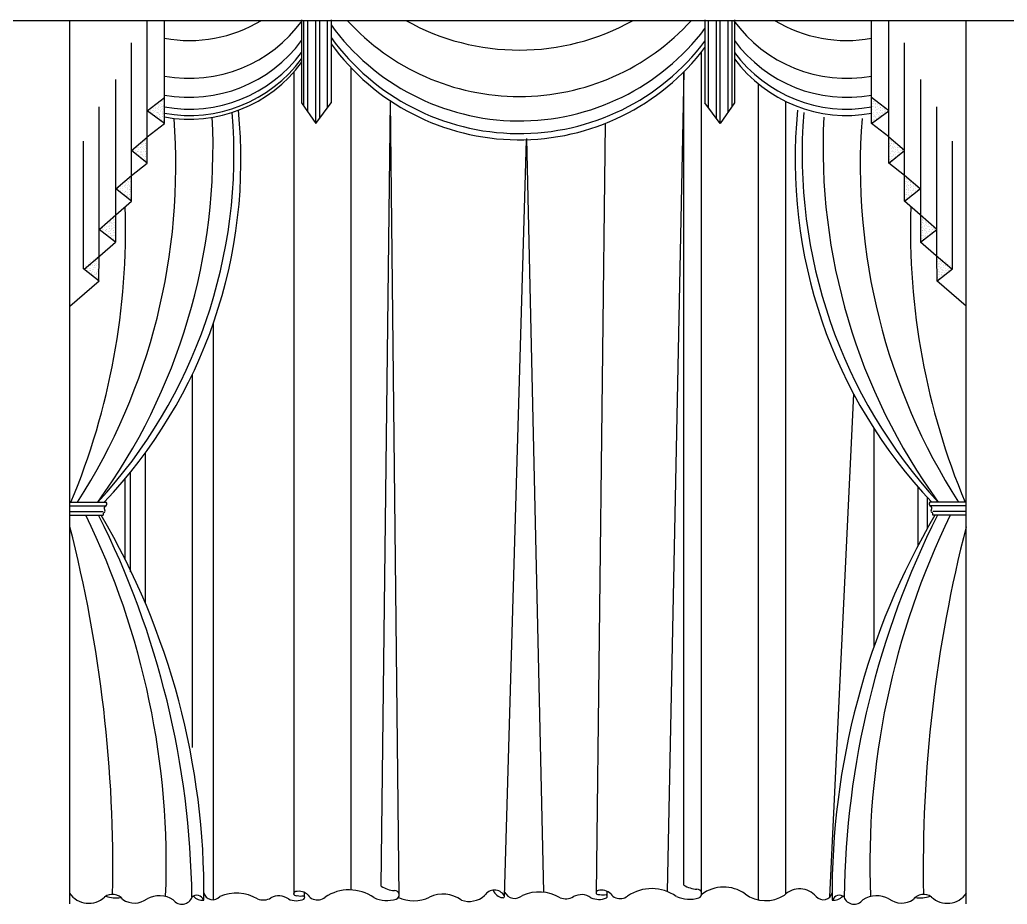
# Model space of a CAD drawing. Header units: inches. Extents: x 3.4 to 45.9, y 7.2 to 32.
# Drawn here: x 9.628 to 12.759, y 16.761 to 19.564 of the extents above; entities that cross this region are included whole.
import ezdxf

# ---------------------------------------------------------------- set-up
doc = ezdxf.new("R2010")
doc.units = ezdxf.units.IN
doc.header["$MEASUREMENT"] = 0
doc.layers.add('1', color=1, linetype='Continuous')
doc.layers.add('4', color=4, linetype='Continuous')

msp = doc.modelspace()

# ---------------------------------------------------------------- linework, layer by layer
at = {"layer": '1'}
for p, q in [((10.0869, 19.2358), (10.0869, 19.5622)), ((10.5292, 19.2901), (10.5292, 19.5622)), ((10.5417, 19.2719), (10.5417, 19.5622)), ((10.5667, 19.2358), (10.5667, 19.5622)), ((10.5792, 19.2527), (10.5792, 19.5622)), ((10.6042, 19.2863), (10.6042, 19.5622)), ((10.6152, 19.5643), (10.6152, 19.3011)), ((11.8117, 19.2863), (11.8117, 19.5622)), ((11.8367, 19.2527), (11.8367, 19.5622)), ((11.8492, 19.2358), (11.8492, 19.5622)), ((11.8742, 19.2719), (11.8742, 19.5622)), ((11.8867, 19.2901), (11.8867, 19.5622)), ((11.8942, 19.5643), (11.8942, 19.3011)), ((12.3289, 19.2358), (12.3289, 19.5622)), ((9.9827, 18.9887), (9.9827, 19.4912)), ((12.4332, 18.9887), (12.4332, 19.4912)), ((9.9314, 19.3746), (9.9314, 18.8592)), ((12.4845, 19.3746), (12.4845, 18.8592)), ((10.0516, 19.2878), (10.0516, 19.2878)), ((10.0556, 19.2931), (10.0556, 19.2931)), ((10.0571, 19.2941), (10.0571, 19.2941)), ((10.0602, 19.2977), (10.0602, 19.2977)), ((10.0669, 19.298), (10.0669, 19.298)), ((10.0688, 19.2881), (10.0688, 19.2881)), ((10.069, 19.2944), (10.069, 19.2944)), ((10.0701, 19.3028), (10.0701, 19.3028)), ((10.0718, 19.2931), (10.0718, 19.2931)), ((10.0741, 19.2983), (10.0741, 19.2983)), ((10.076, 19.2878), (10.076, 19.2878)), ((10.0771, 19.2962), (10.0771, 19.2962)), ((10.0782, 19.3043), (10.0782, 19.3043)), ((10.0792, 19.3118), (10.0792, 19.3118)), ((10.0795, 19.3077), (10.0795, 19.3077)), ((10.0802, 19.2907), (10.0802, 19.2907)), ((10.0816, 19.312), (10.0816, 19.312)), ((10.0817, 19.3059), (10.0817, 19.3059)), ((10.0827, 19.2912), (10.0827, 19.2912)), ((10.0841, 19.2896), (10.0841, 19.2896)), ((10.0852, 19.2977), (10.0852, 19.2977)), ((10.0862, 19.3052), (10.0862, 19.3052)), ((10.5666, 19.2357), (10.6152, 19.3011)), ((10.831, 16.7853), (10.8037, 19.3071)), ((11.8942, 19.3011), (11.8493, 19.2357)), ((12.3297, 19.3052), (12.3297, 19.3052)), ((12.3305, 19.2897), (12.3305, 19.2897)), ((12.3306, 19.2977), (12.3306, 19.2977)), ((12.3317, 19.2896), (12.3317, 19.2896)), ((12.3342, 19.3059), (12.3342, 19.3059)), ((12.3343, 19.312), (12.3343, 19.312)), ((12.335, 19.2986), (12.335, 19.2986)), ((12.3356, 19.2907), (12.3356, 19.2907)), ((12.3358, 19.3038), (12.3358, 19.3038)), ((12.3367, 19.3118), (12.3367, 19.3118)), ((12.3377, 19.3043), (12.3377, 19.3043)), ((12.3399, 19.2878), (12.3399, 19.2878)), ((12.34, 19.2984), (12.34, 19.2984)), ((12.3418, 19.2983), (12.3418, 19.2983)), ((12.3425, 19.2951), (12.3425, 19.2951)), ((12.3458, 19.3028), (12.3458, 19.3028)), ((12.3469, 19.2944), (12.3469, 19.2944)), ((12.3471, 19.2881), (12.3471, 19.2881)), ((12.3477, 19.298), (12.3477, 19.298)), ((12.3549, 19.2934), (12.3549, 19.2934)), ((12.3557, 19.2977), (12.3557, 19.2977)), ((12.3588, 19.2941), (12.3588, 19.2941)), ((12.3643, 19.2878), (12.3643, 19.2878)), ((10.0427, 19.2745), (10.0427, 19.2745)), ((10.0433, 19.277), (10.0433, 19.277)), ((10.0451, 19.2702), (10.0451, 19.2702)), ((10.0455, 19.2837), (10.0455, 19.2837)), ((10.0468, 19.2837), (10.0468, 19.2837)), ((10.049, 19.2752), (10.049, 19.2752)), ((10.0497, 19.2679), (10.0497, 19.2679)), ((10.0507, 19.276), (10.0507, 19.276)), ((10.0519, 19.2705), (10.0519, 19.2705)), ((10.0527, 19.284), (10.0527, 19.284)), ((10.0567, 19.2614), (10.0567, 19.2614)), ((10.0569, 19.2736), (10.0569, 19.2736)), ((10.0575, 19.2856), (10.0575, 19.2856)), ((10.0588, 19.2769), (10.0588, 19.2769)), ((10.0594, 19.2843), (10.0594, 19.2843)), ((10.0606, 19.2574), (10.0606, 19.2574)), ((10.0607, 19.2692), (10.0607, 19.2692)), ((10.0631, 19.2606), (10.0631, 19.2606)), ((10.0651, 19.2844), (10.0651, 19.2844)), ((10.0654, 19.2577), (10.0654, 19.2577)), ((10.0658, 19.2711), (10.0658, 19.2711)), ((10.0658, 19.2704), (10.0658, 19.2704)), ((10.0665, 19.2846), (10.0665, 19.2846)), ((10.0669, 19.2788), (10.0669, 19.2788)), ((10.067, 19.2712), (10.067, 19.2712)), ((10.0689, 19.2681), (10.0689, 19.2681)), ((10.07, 19.2626), (10.07, 19.2626)), ((10.0719, 19.2562), (10.0719, 19.2562)), ((10.0724, 19.2632), (10.0724, 19.2632)), ((10.0733, 19.2849), (10.0733, 19.2849)), ((10.074, 19.2722), (10.074, 19.2722)), ((10.0751, 19.2552), (10.0751, 19.2552)), ((10.0755, 19.2768), (10.0755, 19.2768)), ((10.0771, 19.2789), (10.0771, 19.2789)), ((10.0796, 19.2822), (10.0796, 19.2822)), ((10.0796, 19.2717), (10.0796, 19.2717)), ((10.0799, 19.2572), (10.0799, 19.2572)), ((10.0808, 19.2627), (10.0808, 19.2627)), ((10.081, 19.2656), (10.081, 19.2656)), ((10.0817, 19.2566), (10.0817, 19.2566)), ((10.082, 19.2737), (10.082, 19.2737)), ((10.083, 19.2812), (10.083, 19.2812)), ((10.0833, 19.2659), (10.0833, 19.2659)), ((10.0868, 19.2721), (10.0868, 19.2721)), ((12.3291, 19.2721), (12.3291, 19.2721)), ((12.3298, 19.2586), (12.3298, 19.2586)), ((12.3325, 19.2659), (12.3325, 19.2659)), ((12.3328, 19.2812), (12.3328, 19.2812)), ((12.3342, 19.2566), (12.3342, 19.2566)), ((12.335, 19.2718), (12.335, 19.2718)), ((12.335, 19.2627), (12.335, 19.2627)), ((12.3366, 19.2606), (12.3366, 19.2606)), ((12.3366, 19.2583), (12.3366, 19.2583)), ((12.3403, 19.2768), (12.3403, 19.2768)), ((12.3408, 19.2552), (12.3408, 19.2552)), ((12.3413, 19.2849), (12.3413, 19.2849)), ((12.3425, 19.2581), (12.3425, 19.2581)), ((12.3426, 19.2849), (12.3426, 19.2849)), ((12.343, 19.2714), (12.343, 19.2714)), ((12.343, 19.2638), (12.343, 19.2638)), ((12.3442, 19.2802), (12.3442, 19.2802)), ((12.3486, 19.2661), (12.3486, 19.2661)), ((12.3488, 19.2712), (12.3488, 19.2712)), ((12.3489, 19.2788), (12.3489, 19.2788)), ((12.3505, 19.2577), (12.3505, 19.2577)), ((12.3507, 19.2844), (12.3507, 19.2844)), ((12.351, 19.2628), (12.351, 19.2628)), ((12.3528, 19.2606), (12.3528, 19.2606)), ((12.3552, 19.2692), (12.3552, 19.2692)), ((12.3553, 19.2574), (12.3553, 19.2574)), ((12.3559, 19.2862), (12.3559, 19.2862)), ((12.356, 19.2854), (12.356, 19.2854)), ((12.3565, 19.2769), (12.3565, 19.2769)), ((12.3571, 19.2769), (12.3571, 19.2769)), ((12.3574, 19.2601), (12.3574, 19.2601)), ((12.3576, 19.2686), (12.3576, 19.2686)), ((12.3583, 19.2856), (12.3583, 19.2856)), ((12.3591, 19.2614), (12.3591, 19.2614)), ((12.3606, 19.2715), (12.3606, 19.2715)), ((12.3627, 19.2706), (12.3627, 19.2706)), ((12.3641, 19.2835), (12.3641, 19.2835)), ((12.3648, 19.2661), (12.3648, 19.2661)), ((12.3651, 19.276), (12.3651, 19.276)), ((12.3693, 19.2746), (12.3693, 19.2746)), ((12.3698, 19.2831), (12.3698, 19.2831)), ((12.3707, 19.2702), (12.3707, 19.2702)), ((12.371, 19.2791), (12.371, 19.2791)), ((12.3721, 19.2826), (12.3721, 19.2826)), ((12.3726, 19.277), (12.3726, 19.277)), ((12.3732, 19.2745), (12.3732, 19.2745)), ((10.0323, 19.1928), (10.087, 19.2358)), ((10.0638, 19.2548), (10.0638, 19.2548)), ((10.0702, 19.2541), (10.0702, 19.2541)), ((10.071, 19.2498), (10.071, 19.2498)), ((10.0785, 19.2449), (10.0785, 19.2449)), ((10.0789, 19.2496), (10.0789, 19.2496)), ((10.083, 19.2444), (10.083, 19.2444)), ((10.0846, 19.2464), (10.0846, 19.2464)), ((10.0848, 19.2401), (10.0848, 19.2401)), ((10.0869, 19.2506), (10.0869, 19.2506)), ((11.4837, 19.2354), (11.4559, 16.7951)), ((12.3289, 19.2506), (12.3289, 19.2506)), ((12.3835, 19.1928), (12.3289, 19.2358)), ((12.3299, 19.243), (12.3299, 19.243)), ((12.331, 19.2401), (12.331, 19.2401)), ((12.3313, 19.2464), (12.3313, 19.2464)), ((12.3335, 19.2396), (12.3335, 19.2396)), ((12.3339, 19.2481), (12.3339, 19.2481)), ((12.3361, 19.2449), (12.3361, 19.2449)), ((12.337, 19.2496), (12.337, 19.2496)), ((12.3374, 19.2449), (12.3374, 19.2449)), ((12.3433, 19.2519), (12.3433, 19.2519)), ((12.3449, 19.2498), (12.3449, 19.2498)), ((12.3521, 19.2548), (12.3521, 19.2548)), ((10.0323, 19.1102), (10.0323, 19.1925)), ((12.3835, 19.1102), (12.3835, 19.1925)), ((9.997, 19.1621), (9.997, 19.1621)), ((10.0011, 19.1674), (10.0011, 19.1674)), ((10.0056, 19.1721), (10.0056, 19.1721)), ((10.0064, 19.1678), (10.0064, 19.1678)), ((10.0131, 19.162), (10.0131, 19.162)), ((10.014, 19.171), (10.014, 19.171)), ((10.0144, 19.1687), (10.0144, 19.1687)), ((10.0155, 19.1772), (10.0155, 19.1772)), ((10.0172, 19.1674), (10.0172, 19.1674)), ((10.0213, 19.1728), (10.0213, 19.1728)), ((10.0214, 19.1621), (10.0214, 19.1621)), ((10.0236, 19.1786), (10.0236, 19.1786)), ((10.0246, 19.1862), (10.0246, 19.1862)), ((10.025, 19.1821), (10.025, 19.1821)), ((10.0257, 19.165), (10.0257, 19.165)), ((10.0262, 19.173), (10.0262, 19.173)), ((10.027, 19.1864), (10.027, 19.1864)), ((10.0271, 19.1803), (10.0271, 19.1803)), ((10.0275, 19.173), (10.0275, 19.173)), ((10.0281, 19.1656), (10.0281, 19.1656)), ((10.0296, 19.1835), (10.0296, 19.1835)), ((10.0308, 19.164), (10.0308, 19.164)), ((10.0316, 19.1796), (10.0316, 19.1796)), ((12.3842, 19.1796), (12.3842, 19.1796)), ((12.3852, 19.172), (12.3852, 19.172)), ((12.3863, 19.1835), (12.3863, 19.1835)), ((12.3863, 19.164), (12.3863, 19.164)), ((12.3877, 19.1656), (12.3877, 19.1656)), ((12.3888, 19.1803), (12.3888, 19.1803)), ((12.3902, 19.165), (12.3902, 19.165)), ((12.3907, 19.1735), (12.3907, 19.1735)), ((12.3909, 19.1821), (12.3909, 19.1821)), ((12.3913, 19.1862), (12.3913, 19.1862)), ((12.3923, 19.1786), (12.3923, 19.1786)), ((12.3933, 19.1706), (12.3933, 19.1706)), ((12.3944, 19.1621), (12.3944, 19.1621)), ((12.397, 19.1695), (12.397, 19.1695)), ((12.3995, 19.1716), (12.3995, 19.1716)), ((12.4004, 19.1772), (12.4004, 19.1772)), ((12.4023, 19.1724), (12.4023, 19.1724)), ((12.4025, 19.1612), (12.4025, 19.1612)), ((12.4095, 19.1678), (12.4095, 19.1678)), ((12.4102, 19.1721), (12.4102, 19.1721)), ((12.4148, 19.1674), (12.4148, 19.1674)), ((12.4189, 19.1621), (12.4189, 19.1621)), ((9.9881, 19.1489), (9.9881, 19.1489)), ((9.9887, 19.1513), (9.9887, 19.1513)), ((9.9891, 19.1569), (9.9891, 19.1569)), ((9.9906, 19.1446), (9.9906, 19.1446)), ((9.9928, 19.1567), (9.9928, 19.1567)), ((9.9944, 19.1495), (9.9944, 19.1495)), ((9.9965, 19.1404), (9.9965, 19.1404)), ((9.9973, 19.1449), (9.9973, 19.1449)), ((9.9981, 19.1583), (9.9981, 19.1583)), ((10.0007, 19.1459), (10.0007, 19.1459)), ((10.0021, 19.1357), (10.0021, 19.1357)), ((10.0023, 19.148), (10.0023, 19.148)), ((10.003, 19.16), (10.003, 19.16)), ((10.0032, 19.1515), (10.0032, 19.1515)), ((10.0044, 19.1452), (10.0044, 19.1452)), ((10.0054, 19.1606), (10.0054, 19.1606)), ((10.006, 19.1317), (10.006, 19.1317)), ((10.0085, 19.135), (10.0085, 19.135)), ((10.0102, 19.1372), (10.0102, 19.1372)), ((10.0106, 19.1587), (10.0106, 19.1587)), ((10.0112, 19.1455), (10.0112, 19.1455)), ((10.0112, 19.1447), (10.0112, 19.1447)), ((10.012, 19.1589), (10.012, 19.1589)), ((10.0143, 19.1425), (10.0143, 19.1425)), ((10.0147, 19.154), (10.0147, 19.154)), ((10.0149, 19.1455), (10.0149, 19.1455)), ((10.0154, 19.137), (10.0154, 19.137)), ((10.0176, 19.1324), (10.0176, 19.1324)), ((10.0178, 19.1375), (10.0178, 19.1375)), ((10.0187, 19.1592), (10.0187, 19.1592)), ((10.0194, 19.1466), (10.0194, 19.1466)), ((10.0204, 19.1546), (10.0204, 19.1546)), ((10.0225, 19.1533), (10.0225, 19.1533)), ((10.0253, 19.1315), (10.0253, 19.1315)), ((10.0259, 19.1595), (10.0259, 19.1595)), ((10.0263, 19.137), (10.0263, 19.137)), ((10.0264, 19.148), (10.0264, 19.148)), ((10.0271, 19.131), (10.0271, 19.131)), ((10.0275, 19.148), (10.0275, 19.148)), ((10.0285, 19.1556), (10.0285, 19.1556)), ((10.0288, 19.1403), (10.0288, 19.1403)), ((10.0322, 19.1464), (10.0322, 19.1464)), ((12.3836, 19.1464), (12.3836, 19.1464)), ((12.3863, 19.1315), (12.3863, 19.1315)), ((12.3892, 19.1395), (12.3892, 19.1395)), ((12.3906, 19.1315), (12.3906, 19.1315)), ((12.3908, 19.1565), (12.3908, 19.1565)), ((12.3908, 19.1461), (12.3908, 19.1461)), ((12.3949, 19.1512), (12.3949, 19.1512)), ((12.3959, 19.1593), (12.3959, 19.1593)), ((12.3965, 19.1466), (12.3965, 19.1466)), ((12.3971, 19.1592), (12.3971, 19.1592)), ((12.398, 19.1375), (12.398, 19.1375)), ((12.3983, 19.1324), (12.3983, 19.1324)), ((12.3987, 19.1546), (12.3987, 19.1546)), ((12.3991, 19.1457), (12.3991, 19.1457)), ((12.4016, 19.1425), (12.4016, 19.1425)), ((12.4034, 19.1456), (12.4034, 19.1456)), ((12.4035, 19.1531), (12.4035, 19.1531)), ((12.4051, 19.1321), (12.4051, 19.1321)), ((12.4053, 19.1587), (12.4053, 19.1587)), ((12.4056, 19.1372), (12.4056, 19.1372)), ((12.4097, 19.1435), (12.4097, 19.1435)), ((12.4098, 19.1317), (12.4098, 19.1317)), ((12.4104, 19.1606), (12.4104, 19.1606)), ((12.4105, 19.1597), (12.4105, 19.1597)), ((12.4111, 19.1512), (12.4111, 19.1512)), ((12.4119, 19.1344), (12.4119, 19.1344)), ((12.4126, 19.1515), (12.4126, 19.1515)), ((12.4127, 19.1438), (12.4127, 19.1438)), ((12.4129, 19.16), (12.4129, 19.16)), ((12.4136, 19.148), (12.4136, 19.148)), ((12.4137, 19.1357), (12.4137, 19.1357)), ((12.4178, 19.1583), (12.4178, 19.1583)), ((12.4186, 19.1449), (12.4186, 19.1449)), ((12.4197, 19.1504), (12.4197, 19.1504)), ((12.4239, 19.149), (12.4239, 19.149)), ((12.4244, 19.1575), (12.4244, 19.1575)), ((12.4253, 19.1446), (12.4253, 19.1446)), ((12.4255, 19.1534), (12.4255, 19.1534)), ((12.4267, 19.1569), (12.4267, 19.1569)), ((12.4271, 19.1513), (12.4271, 19.1513)), ((12.4278, 19.1489), (12.4278, 19.1489)), ((9.9827, 19.0711), (10.0324, 19.1102)), ((10.0092, 19.1291), (10.0092, 19.1291)), ((10.0156, 19.1284), (10.0156, 19.1284)), ((10.0164, 19.1242), (10.0164, 19.1242)), ((10.0205, 19.1295), (10.0205, 19.1295)), ((10.0243, 19.124), (10.0243, 19.124)), ((10.0252, 19.1193), (10.0252, 19.1193)), ((10.0273, 19.1224), (10.0273, 19.1224)), ((10.0284, 19.1187), (10.0284, 19.1187)), ((10.0303, 19.1145), (10.0303, 19.1145)), ((10.0323, 19.1249), (10.0323, 19.1249)), ((12.4332, 19.0711), (12.3835, 19.1102)), ((12.3848, 19.1196), (12.3848, 19.1196)), ((12.3856, 19.1145), (12.3856, 19.1145)), ((12.3859, 19.1208), (12.3859, 19.1208)), ((12.388, 19.114), (12.388, 19.114)), ((12.3885, 19.1224), (12.3885, 19.1224)), ((12.3907, 19.1193), (12.3907, 19.1193)), ((12.3915, 19.124), (12.3915, 19.124)), ((12.3919, 19.1192), (12.3919, 19.1192)), ((12.3954, 19.1295), (12.3954, 19.1295)), ((12.3995, 19.1242), (12.3995, 19.1242)), ((12.4002, 19.1284), (12.4002, 19.1284)), ((12.4067, 19.1291), (12.4067, 19.1291)), ((9.9413, 19.0366), (9.9413, 19.0366)), ((9.9425, 19.0366), (9.9425, 19.0366)), ((9.9484, 19.0369), (9.9484, 19.0369)), ((9.9489, 19.0428), (9.9489, 19.0428)), ((9.9514, 19.046), (9.9514, 19.046)), ((9.9528, 19.0471), (9.9528, 19.0471)), ((9.9552, 19.0372), (9.9552, 19.0372)), ((9.956, 19.0506), (9.956, 19.0506)), ((9.9567, 19.0463), (9.9567, 19.0463)), ((9.9609, 19.0373), (9.9609, 19.0373)), ((9.9627, 19.0509), (9.9627, 19.0509)), ((9.9634, 19.0405), (9.9634, 19.0405)), ((9.9638, 19.0398), (9.9638, 19.0398)), ((9.9648, 19.0473), (9.9648, 19.0473)), ((9.9659, 19.0557), (9.9659, 19.0557)), ((9.9676, 19.046), (9.9676, 19.046)), ((9.9691, 19.0378), (9.9691, 19.0378)), ((9.9699, 19.0512), (9.9699, 19.0512)), ((9.9717, 19.0513), (9.9717, 19.0513)), ((9.9718, 19.0407), (9.9718, 19.0407)), ((9.9729, 19.0491), (9.9729, 19.0491)), ((9.9753, 19.0606), (9.9753, 19.0606)), ((9.9758, 19.0567), (9.9758, 19.0567)), ((9.9762, 19.0381), (9.9762, 19.0381)), ((9.9774, 19.0588), (9.9774, 19.0588)), ((9.9777, 19.0612), (9.9777, 19.0612)), ((9.9778, 19.0516), (9.9778, 19.0516)), ((9.9812, 19.0426), (9.9812, 19.0426)), ((9.982, 19.0581), (9.982, 19.0581)), ((12.4339, 19.0581), (12.4339, 19.0581)), ((12.4347, 19.0426), (12.4347, 19.0426)), ((12.4349, 19.0506), (12.4349, 19.0506)), ((12.4359, 19.0621), (12.4359, 19.0621)), ((12.4374, 19.0441), (12.4374, 19.0441)), ((12.4381, 19.0612), (12.4381, 19.0612)), ((12.4384, 19.0588), (12.4384, 19.0588)), ((12.4393, 19.0515), (12.4393, 19.0515)), ((12.4396, 19.0381), (12.4396, 19.0381)), ((12.4419, 19.0572), (12.4419, 19.0572)), ((12.443, 19.0491), (12.443, 19.0491)), ((12.4441, 19.0407), (12.4441, 19.0407)), ((12.4455, 19.0378), (12.4455, 19.0378)), ((12.446, 19.0512), (12.446, 19.0512)), ((12.4468, 19.0378), (12.4468, 19.0378)), ((12.45, 19.0557), (12.45, 19.0557)), ((12.4511, 19.0473), (12.4511, 19.0473)), ((12.4513, 19.0411), (12.4513, 19.0411)), ((12.4515, 19.0496), (12.4515, 19.0496)), ((12.4519, 19.051), (12.4519, 19.051)), ((12.4521, 19.0398), (12.4521, 19.0398)), ((12.4524, 19.0405), (12.4524, 19.0405)), ((12.4591, 19.0463), (12.4591, 19.0463)), ((12.4599, 19.0506), (12.4599, 19.0506)), ((12.4607, 19.0372), (12.4607, 19.0372)), ((12.4625, 19.0386), (12.4625, 19.0386)), ((12.463, 19.0471), (12.463, 19.0471)), ((12.4683, 19.0365), (12.4683, 19.0365)), ((12.4685, 19.0407), (12.4685, 19.0407)), ((12.4746, 19.0366), (12.4746, 19.0366)), ((9.9391, 19.0299), (9.9391, 19.0299)), ((9.9407, 19.032), (9.9407, 19.032)), ((9.9409, 19.0232), (9.9409, 19.0232)), ((9.9432, 19.0352), (9.9432, 19.0352)), ((9.9455, 19.0209), (9.9455, 19.0209)), ((9.9465, 19.0289), (9.9465, 19.0289)), ((9.9469, 19.019), (9.9469, 19.019)), ((9.9477, 19.0235), (9.9477, 19.0235)), ((9.9525, 19.0143), (9.9525, 19.0143)), ((9.9536, 19.03), (9.9536, 19.03)), ((9.954, 19.0215), (9.954, 19.0215)), ((9.9564, 19.0103), (9.9564, 19.0103)), ((9.9593, 19.0352), (9.9593, 19.0352)), ((9.9595, 19.0077), (9.9595, 19.0077)), ((9.9606, 19.0157), (9.9606, 19.0157)), ((9.9612, 19.0106), (9.9612, 19.0106)), ((9.963, 19.019), (9.963, 19.019)), ((9.9646, 19.0211), (9.9646, 19.0211)), ((9.965, 19.0326), (9.965, 19.0326)), ((9.966, 19.007), (9.966, 19.007)), ((9.9682, 19.0161), (9.9682, 19.0161)), ((9.9684, 19.0048), (9.9684, 19.0048)), ((9.9692, 19.011), (9.9692, 19.011)), ((9.9697, 19.0251), (9.9697, 19.0251)), ((9.9708, 19.0332), (9.9708, 19.0332)), ((9.9709, 19.0081), (9.9709, 19.0081)), ((9.9713, 19.0297), (9.9713, 19.0297)), ((9.975, 19.0112), (9.975, 19.0112)), ((9.9754, 19.0351), (9.9754, 19.0351)), ((9.9754, 19.0247), (9.9754, 19.0247)), ((9.9757, 19.0101), (9.9757, 19.0101)), ((9.9767, 19.0247), (9.9767, 19.0247)), ((9.9788, 19.0341), (9.9788, 19.0341)), ((9.9791, 19.0188), (9.9791, 19.0188)), ((9.9792, 19.0271), (9.9792, 19.0271)), ((9.9799, 19.0101), (9.9799, 19.0101)), ((9.9818, 19.0115), (9.9818, 19.0115)), ((9.9826, 19.025), (9.9826, 19.025)), ((12.4333, 19.025), (12.4333, 19.025)), ((12.4341, 19.0115), (12.4341, 19.0115)), ((12.436, 19.0101), (12.436, 19.0101)), ((12.4384, 19.0095), (12.4384, 19.0095)), ((12.4391, 19.0266), (12.4391, 19.0266)), ((12.4392, 19.0247), (12.4392, 19.0247)), ((12.4392, 19.0156), (12.4392, 19.0156)), ((12.4405, 19.0351), (12.4405, 19.0351)), ((12.4408, 19.0112), (12.4408, 19.0112)), ((12.443, 19.0318), (12.443, 19.0318)), ((12.4446, 19.0297), (12.4446, 19.0297)), ((12.445, 19.0081), (12.445, 19.0081)), ((12.4461, 19.0251), (12.4461, 19.0251)), ((12.4467, 19.011), (12.4467, 19.011)), ((12.4472, 19.0244), (12.4472, 19.0244)), ((12.4472, 19.0167), (12.4472, 19.0167)), ((12.4499, 19.007), (12.4499, 19.007)), ((12.4508, 19.0326), (12.4508, 19.0326)), ((12.4531, 19.0241), (12.4531, 19.0241)), ((12.4532, 19.0317), (12.4532, 19.0317)), ((12.4547, 19.0106), (12.4547, 19.0106)), ((12.4553, 19.0157), (12.4553, 19.0157)), ((12.4563, 19.0077), (12.4563, 19.0077)), ((12.4565, 19.0352), (12.4565, 19.0352)), ((12.457, 19.0135), (12.457, 19.0135)), ((12.4594, 19.0221), (12.4594, 19.0221)), ((12.4595, 19.0103), (12.4595, 19.0103)), ((12.4613, 19.0299), (12.4613, 19.0299)), ((12.4616, 19.013), (12.4616, 19.013)), ((12.4618, 19.0215), (12.4618, 19.0215)), ((12.4632, 19.0265), (12.4632, 19.0265)), ((12.467, 19.0235), (12.467, 19.0235)), ((12.469, 19.019), (12.469, 19.019)), ((12.4693, 19.0289), (12.4693, 19.0289)), ((12.4735, 19.0275), (12.4735, 19.0275)), ((12.4749, 19.0232), (12.4749, 19.0232)), ((12.4752, 19.032), (12.4752, 19.032)), ((12.4774, 19.0275), (12.4774, 19.0275)), ((9.9331, 18.9458), (9.9827, 18.9887)), ((9.9747, 19.0026), (9.9747, 19.0026)), ((9.9755, 18.9979), (9.9755, 18.9979)), ((9.9777, 19.001), (9.9777, 19.001)), ((9.9787, 18.9973), (9.9787, 18.9973)), ((9.9806, 18.9931), (9.9806, 18.9931)), ((9.9817, 18.996), (9.9817, 18.996)), ((9.9827, 19.0035), (9.9827, 19.0035)), ((12.4828, 18.9458), (12.4331, 18.9887)), ((12.4332, 19.0035), (12.4332, 19.0035)), ((12.4345, 18.9981), (12.4345, 18.9981)), ((12.4352, 18.9931), (12.4352, 18.9931)), ((12.4377, 18.9925), (12.4377, 18.9925)), ((12.4382, 19.001), (12.4382, 19.001)), ((12.4403, 18.9979), (12.4403, 18.9979)), ((12.4416, 18.9978), (12.4416, 18.9978)), ((12.4491, 19.0027), (12.4491, 19.0027)), ((9.896, 18.9111), (9.896, 18.9111)), ((9.8976, 18.9132), (9.8976, 18.9132)), ((9.9001, 18.9165), (9.9001, 18.9165)), ((9.9015, 18.9175), (9.9015, 18.9175)), ((9.9047, 18.9211), (9.9047, 18.9211)), ((9.9114, 18.9214), (9.9114, 18.9214)), ((9.9121, 18.911), (9.9121, 18.911)), ((9.9134, 18.9177), (9.9134, 18.9177)), ((9.9146, 18.9262), (9.9146, 18.9262)), ((9.9155, 18.9206), (9.9155, 18.9206)), ((9.9179, 18.9185), (9.9179, 18.9185)), ((9.9185, 18.9217), (9.9185, 18.9217)), ((9.9205, 18.9111), (9.9205, 18.9111)), ((9.9216, 18.9196), (9.9216, 18.9196)), ((9.924, 18.9311), (9.924, 18.9311)), ((9.9245, 18.9272), (9.9245, 18.9272)), ((9.9247, 18.914), (9.9247, 18.914)), ((9.9261, 18.9354), (9.9261, 18.9354)), ((9.9265, 18.922), (9.9265, 18.922)), ((9.9286, 18.9325), (9.9286, 18.9325)), ((9.9297, 18.921), (9.9297, 18.921)), ((9.9299, 18.913), (9.9299, 18.913)), ((9.9307, 18.9286), (9.9307, 18.9286)), ((12.4852, 18.9286), (12.4852, 18.9286)), ((12.486, 18.913), (12.486, 18.913)), ((12.4862, 18.921), (12.4862, 18.921)), ((12.4887, 18.9146), (12.4887, 18.9146)), ((12.4894, 18.9316), (12.4894, 18.9316)), ((12.4897, 18.9293), (12.4897, 18.9293)), ((12.4898, 18.9354), (12.4898, 18.9354)), ((12.4906, 18.922), (12.4906, 18.922)), ((12.4916, 18.9225), (12.4916, 18.9225)), ((12.4919, 18.9311), (12.4919, 18.9311)), ((12.4932, 18.9276), (12.4932, 18.9276)), ((12.4943, 18.9196), (12.4943, 18.9196)), ((12.4954, 18.9111), (12.4954, 18.9111)), ((12.4996, 18.9164), (12.4996, 18.9164)), ((12.5004, 18.9206), (12.5004, 18.9206)), ((12.5013, 18.9262), (12.5013, 18.9262)), ((12.5024, 18.9177), (12.5024, 18.9177)), ((12.5026, 18.9115), (12.5026, 18.9115)), ((12.5045, 18.9214), (12.5045, 18.9214)), ((12.5104, 18.9168), (12.5104, 18.9168)), ((12.5112, 18.9211), (12.5112, 18.9211)), ((12.5143, 18.9175), (12.5143, 18.9175)), ((12.5198, 18.9111), (12.5198, 18.9111)), ((9.8894, 18.9024), (9.8894, 18.9024)), ((9.8896, 18.8936), (9.8896, 18.8936)), ((9.8906, 18.9065), (9.8906, 18.9065)), ((9.891, 18.898), (9.891, 18.898)), ((9.8919, 18.9057), (9.8919, 18.9057)), ((9.8935, 18.8985), (9.8935, 18.8985)), ((9.8942, 18.8913), (9.8942, 18.8913)), ((9.8956, 18.8894), (9.8956, 18.8894)), ((9.8971, 18.9073), (9.8971, 18.9073)), ((9.8998, 18.8949), (9.8998, 18.8949)), ((9.9012, 18.8847), (9.9012, 18.8847)), ((9.9013, 18.897), (9.9013, 18.897)), ((9.902, 18.909), (9.902, 18.909)), ((9.9023, 18.9005), (9.9023, 18.9005)), ((9.9023, 18.8928), (9.9023, 18.8928)), ((9.9038, 18.9002), (9.9038, 18.9002)), ((9.9051, 18.8807), (9.9051, 18.8807)), ((9.9076, 18.884), (9.9076, 18.884)), ((9.9093, 18.8862), (9.9093, 18.8862)), ((9.9102, 18.8945), (9.9102, 18.8945)), ((9.911, 18.9079), (9.911, 18.9079)), ((9.9114, 18.9021), (9.9114, 18.9021)), ((9.9125, 18.9102), (9.9125, 18.9102)), ((9.9137, 18.903), (9.9137, 18.903)), ((9.914, 18.8945), (9.914, 18.8945)), ((9.9145, 18.886), (9.9145, 18.886)), ((9.9163, 18.8796), (9.9163, 18.8796)), ((9.9173, 18.8871), (9.9173, 18.8871)), ((9.9174, 18.8948), (9.9174, 18.8948)), ((9.9178, 18.9082), (9.9178, 18.9082)), ((9.9179, 18.8814), (9.9179, 18.8814)), ((9.9195, 18.9036), (9.9195, 18.9036)), ((9.92, 18.9002), (9.92, 18.9002)), ((9.9216, 18.9023), (9.9216, 18.9023)), ((9.9237, 18.8817), (9.9237, 18.8817)), ((9.9241, 18.8951), (9.9241, 18.8951)), ((9.925, 18.9055), (9.925, 18.9055)), ((9.9255, 18.889), (9.9255, 18.889)), ((9.9262, 18.88), (9.9262, 18.88)), ((9.9265, 18.897), (9.9265, 18.897)), ((9.9275, 18.9046), (9.9275, 18.9046)), ((9.9278, 18.8893), (9.9278, 18.8893)), ((9.9286, 18.8805), (9.9286, 18.8805)), ((9.9313, 18.8954), (9.9313, 18.8954)), ((12.4846, 18.8954), (12.4846, 18.8954)), ((12.4854, 18.882), (12.4854, 18.882)), ((12.4873, 18.8805), (12.4873, 18.8805)), ((12.4883, 18.9046), (12.4883, 18.9046)), ((12.4893, 18.897), (12.4893, 18.897)), ((12.4897, 18.88), (12.4897, 18.88)), ((12.4904, 18.889), (12.4904, 18.889)), ((12.4905, 18.8952), (12.4905, 18.8952)), ((12.491, 18.9085), (12.491, 18.9085)), ((12.4917, 18.8951), (12.4917, 18.8951)), ((12.4918, 18.9055), (12.4918, 18.9055)), ((12.4921, 18.8817), (12.4921, 18.8817)), ((12.4943, 18.9023), (12.4943, 18.9023)), ((12.4959, 18.9002), (12.4959, 18.9002)), ((12.4968, 18.9083), (12.4968, 18.9083)), ((12.4974, 18.8956), (12.4974, 18.8956)), ((12.4985, 18.8948), (12.4985, 18.8948)), ((12.499, 18.8865), (12.499, 18.8865)), ((12.4993, 18.8814), (12.4993, 18.8814)), ((12.4997, 18.9036), (12.4997, 18.9036)), ((12.5021, 18.903), (12.5021, 18.903)), ((12.5025, 18.8915), (12.5025, 18.8915)), ((12.5041, 18.8894), (12.5041, 18.8894)), ((12.5048, 18.9079), (12.5048, 18.9079)), ((12.506, 18.8811), (12.506, 18.8811)), ((12.5066, 18.8862), (12.5066, 18.8862)), ((12.5107, 18.9077), (12.5107, 18.9077)), ((12.5107, 18.8925), (12.5107, 18.8925)), ((12.5108, 18.8807), (12.5108, 18.8807)), ((12.512, 18.9076), (12.512, 18.9076)), ((12.512, 18.9002), (12.512, 18.9002)), ((12.5129, 18.8834), (12.5129, 18.8834)), ((12.5131, 18.892), (12.5131, 18.892)), ((12.5136, 18.9005), (12.5136, 18.9005)), ((12.5187, 18.9073), (12.5187, 18.9073)), ((12.5195, 18.8939), (12.5195, 18.8939)), ((12.5203, 18.8894), (12.5203, 18.8894)), ((12.5206, 18.8994), (12.5206, 18.8994)), ((12.5224, 18.8985), (12.5224, 18.8985)), ((12.524, 18.9057), (12.524, 18.9057)), ((12.5262, 18.8936), (12.5262, 18.8936)), ((12.5265, 18.9024), (12.5265, 18.9024)), ((12.5277, 18.906), (12.5277, 18.906)), ((12.5281, 18.9003), (12.5281, 18.9003)), ((9.8818, 18.8162), (9.9314, 18.8592)), ((9.9082, 18.8781), (9.9082, 18.8781)), ((9.9155, 18.8732), (9.9155, 18.8732)), ((9.9171, 18.8753), (9.9171, 18.8753)), ((9.9196, 18.8785), (9.9196, 18.8785)), ((9.9242, 18.8683), (9.9242, 18.8683)), ((9.9264, 18.8714), (9.9264, 18.8714)), ((9.9269, 18.863), (9.9269, 18.863)), ((9.9304, 18.8664), (9.9304, 18.8664)), ((9.9314, 18.8739), (9.9314, 18.8739)), ((12.5341, 18.8162), (12.4844, 18.8592)), ((12.4845, 18.8739), (12.4845, 18.8739)), ((12.4858, 18.8686), (12.4858, 18.8686)), ((12.4865, 18.8635), (12.4865, 18.8635)), ((12.4868, 18.8698), (12.4868, 18.8698)), ((12.489, 18.863), (12.489, 18.863)), ((12.4895, 18.8714), (12.4895, 18.8714)), ((12.4925, 18.873), (12.4925, 18.873)), ((12.4929, 18.8683), (12.4929, 18.8683)), ((12.4963, 18.8785), (12.4963, 18.8785)), ((12.5004, 18.8732), (12.5004, 18.8732)), ((12.5012, 18.8774), (12.5012, 18.8774)), ((12.5076, 18.8781), (12.5076, 18.8781)), ((9.8453, 18.79), (9.8453, 18.79)), ((9.8492, 18.7943), (9.8492, 18.7943)), ((9.8497, 18.7858), (9.8497, 18.7858)), ((9.8521, 18.7855), (9.8521, 18.7855)), ((9.8524, 18.7979), (9.8524, 18.7979)), ((9.8531, 18.7936), (9.8531, 18.7936)), ((9.8598, 18.7878), (9.8598, 18.7878)), ((9.8607, 18.7968), (9.8607, 18.7968)), ((9.8611, 18.7945), (9.8611, 18.7945)), ((9.8623, 18.803), (9.8623, 18.803)), ((9.8632, 18.7974), (9.8632, 18.7974)), ((9.864, 18.7932), (9.864, 18.7932)), ((9.8681, 18.7986), (9.8681, 18.7986)), ((9.8682, 18.7879), (9.8682, 18.7879)), ((9.8704, 18.8044), (9.8704, 18.8044)), ((9.8713, 18.812), (9.8713, 18.812)), ((9.8719, 18.7993), (9.8719, 18.7993)), ((9.8722, 18.804), (9.8722, 18.804)), ((9.8724, 18.7908), (9.8724, 18.7908)), ((9.8738, 18.8122), (9.8738, 18.8122)), ((9.8738, 18.8061), (9.8738, 18.8061)), ((9.8763, 18.7898), (9.8763, 18.7898)), ((9.8774, 18.7978), (9.8774, 18.7978)), ((9.8776, 18.7898), (9.8776, 18.7898)), ((9.8784, 18.8054), (9.8784, 18.8054)), ((9.8791, 18.736), (9.8801, 18.8148)), ((12.5368, 18.736), (12.5358, 18.8148)), ((12.5375, 18.8054), (12.5375, 18.8054)), ((12.5385, 18.7978), (12.5385, 18.7978)), ((12.5395, 18.8093), (12.5395, 18.8093)), ((12.5395, 18.7898), (12.5395, 18.7898)), ((12.541, 18.7914), (12.541, 18.7914)), ((12.5421, 18.8122), (12.5421, 18.8122)), ((12.5434, 18.7908), (12.5434, 18.7908)), ((12.5439, 18.7993), (12.5439, 18.7993)), ((12.5442, 18.8079), (12.5442, 18.8079)), ((12.5455, 18.8044), (12.5455, 18.8044)), ((12.5477, 18.7879), (12.5477, 18.7879)), ((12.5478, 18.7986), (12.5478, 18.7986)), ((12.5503, 18.7953), (12.5503, 18.7953)), ((12.5519, 18.7932), (12.5519, 18.7932)), ((12.5527, 18.7974), (12.5527, 18.7974)), ((12.5536, 18.803), (12.5536, 18.803)), ((12.556, 18.7878), (12.556, 18.7878)), ((12.5568, 18.7982), (12.5568, 18.7982)), ((12.5627, 18.7936), (12.5627, 18.7936)), ((12.5635, 18.7979), (12.5635, 18.7979)), ((12.5638, 18.7855), (12.5638, 18.7855)), ((12.568, 18.7933), (12.568, 18.7933)), ((12.5705, 18.79), (12.5705, 18.79)), ((12.5721, 18.7879), (12.5721, 18.7879)), ((9.8348, 18.7747), (9.8348, 18.7747)), ((9.8355, 18.7771), (9.8355, 18.7771)), ((9.8359, 18.7827), (9.8359, 18.7827)), ((9.8371, 18.7792), (9.8371, 18.7792)), ((9.8377, 18.7838), (9.8377, 18.7838)), ((9.8412, 18.7753), (9.8412, 18.7753)), ((9.8419, 18.7681), (9.8419, 18.7681)), ((9.8429, 18.7762), (9.8429, 18.7762)), ((9.8441, 18.7707), (9.8441, 18.7707)), ((9.8448, 18.7841), (9.8448, 18.7841)), ((9.8489, 18.7615), (9.8489, 18.7615)), ((9.85, 18.7773), (9.85, 18.7773)), ((9.8504, 18.7688), (9.8504, 18.7688)), ((9.8507, 18.7602), (9.8507, 18.7602)), ((9.8512, 18.771), (9.8512, 18.771)), ((9.8515, 18.777), (9.8515, 18.777)), ((9.8528, 18.7845), (9.8528, 18.7845)), ((9.8528, 18.7575), (9.8528, 18.7575)), ((9.8529, 18.7693), (9.8529, 18.7693)), ((9.8553, 18.7608), (9.8553, 18.7608)), ((9.8559, 18.7549), (9.8559, 18.7549)), ((9.857, 18.763), (9.857, 18.763)), ((9.8573, 18.7845), (9.8573, 18.7845)), ((9.8576, 18.7579), (9.8576, 18.7579)), ((9.8592, 18.7714), (9.8592, 18.7714)), ((9.8594, 18.7662), (9.8594, 18.7662)), ((9.8614, 18.7798), (9.8614, 18.7798)), ((9.8617, 18.7713), (9.8617, 18.7713)), ((9.8624, 18.7542), (9.8624, 18.7542)), ((9.8639, 18.7804), (9.8639, 18.7804)), ((9.864, 18.7564), (9.864, 18.7564)), ((9.8646, 18.7633), (9.8646, 18.7633)), ((9.8655, 18.785), (9.8655, 18.785)), ((9.8667, 18.7851), (9.8667, 18.7851)), ((9.8673, 18.7553), (9.8673, 18.7553)), ((9.8693, 18.7791), (9.8693, 18.7791)), ((9.8714, 18.7608), (9.8714, 18.7608)), ((9.8714, 18.7585), (9.8714, 18.7585)), ((9.8721, 18.7573), (9.8721, 18.7573)), ((9.8726, 18.7853), (9.8726, 18.7853)), ((9.873, 18.7628), (9.873, 18.7628)), ((9.8731, 18.7738), (9.8731, 18.7738)), ((9.8755, 18.7661), (9.8755, 18.7661)), ((9.8782, 18.7588), (9.8782, 18.7588)), ((9.879, 18.7722), (9.879, 18.7722)), ((12.5369, 18.7722), (12.5369, 18.7722)), ((12.5396, 18.7573), (12.5396, 18.7573)), ((12.5403, 18.7661), (12.5403, 18.7661)), ((12.5406, 18.7814), (12.5406, 18.7814)), ((12.5416, 18.7738), (12.5416, 18.7738)), ((12.5427, 18.7658), (12.5427, 18.7658)), ((12.5428, 18.7628), (12.5428, 18.7628)), ((12.5432, 18.7823), (12.5432, 18.7823)), ((12.5438, 18.7573), (12.5438, 18.7573)), ((12.5482, 18.777), (12.5482, 18.777)), ((12.5487, 18.7804), (12.5487, 18.7804)), ((12.5503, 18.7582), (12.5503, 18.7582)), ((12.5508, 18.7716), (12.5508, 18.7716)), ((12.5508, 18.7639), (12.5508, 18.7639)), ((12.5516, 18.7582), (12.5516, 18.7582)), ((12.552, 18.7804), (12.552, 18.7804)), ((12.5523, 18.7716), (12.5523, 18.7716)), ((12.5535, 18.7542), (12.5535, 18.7542)), ((12.5537, 18.7628), (12.5537, 18.7628)), ((12.5548, 18.7683), (12.5548, 18.7683)), ((12.5568, 18.7789), (12.5568, 18.7789)), ((12.5579, 18.7705), (12.5579, 18.7705)), ((12.5583, 18.7579), (12.5583, 18.7579)), ((12.5585, 18.7845), (12.5585, 18.7845)), ((12.5589, 18.763), (12.5589, 18.763)), ((12.5599, 18.7549), (12.5599, 18.7549)), ((12.563, 18.7845), (12.563, 18.7845)), ((12.5643, 18.777), (12.5643, 18.777)), ((12.5647, 18.771), (12.5647, 18.771)), ((12.5652, 18.7602), (12.5652, 18.7602)), ((12.5654, 18.7688), (12.5654, 18.7688)), ((12.567, 18.7615), (12.567, 18.7615)), ((12.5684, 18.7717), (12.5684, 18.7717)), ((12.571, 18.7841), (12.571, 18.7841)), ((12.5718, 18.7707), (12.5718, 18.7707)), ((12.5729, 18.7762), (12.5729, 18.7762)), ((12.574, 18.7681), (12.574, 18.7681)), ((12.5763, 18.7825), (12.5763, 18.7825)), ((12.5782, 18.7838), (12.5782, 18.7838)), ((12.5804, 18.7771), (12.5804, 18.7771)), ((12.581, 18.7747), (12.581, 18.7747)), ((9.7869, 18.6562), (9.8801, 18.7368)), ((9.8632, 18.75), (9.8632, 18.75)), ((9.8707, 18.7451), (9.8707, 18.7451)), ((9.8711, 18.7498), (9.8711, 18.7498)), ((9.8741, 18.7482), (9.8741, 18.7482)), ((9.8746, 18.7398), (9.8746, 18.7398)), ((9.8751, 18.7445), (9.8751, 18.7445)), ((9.8767, 18.7466), (9.8767, 18.7466)), ((9.877, 18.7403), (9.877, 18.7403)), ((9.8778, 18.7454), (9.8778, 18.7454)), ((9.8791, 18.7507), (9.8791, 18.7507)), ((12.6289, 18.6562), (12.5357, 18.7368)), ((12.5368, 18.7507), (12.5368, 18.7507)), ((12.5391, 18.7466), (12.5391, 18.7466)), ((12.5407, 18.7445), (12.5407, 18.7445)), ((12.5413, 18.7398), (12.5413, 18.7398)), ((12.5439, 18.7451), (12.5439, 18.7451)), ((12.5448, 18.7498), (12.5448, 18.7498)), ((12.5511, 18.7521), (12.5511, 18.7521)), ((12.5527, 18.75), (12.5527, 18.75))]:
    msp.add_line(p, q, dxfattribs=at)
for centre, radius, start, end in [((11.2123, 19.9214), 0.7377, 215.9641, 322.9013), ((10.1655, 19.6916), 0.4426, 259.7773, 323.5938), ((12.2504, 19.7036), 0.4426, 216.4062, 280.2227), ((8.6792, 19.1392), 1.6281, 317.3003, 4.6309), ((8.7576, 19.1192), 1.5719, 316.3901, 5.7807), ((13.6582, 19.1192), 1.5719, 174.2193, 223.6099), ((7.8426, 16.7948), 2.3696, 359.491, 30.3892), ((14.5733, 16.7948), 2.3696, 149.6108, 180.509), ((10.8218, 16.8923), 0.0884, 237.5677, 266.2133), ((11.781, 16.8962), 0.0884, 237.5677, 266.2133), ((11.8603, 16.6993), 0.1158, 54.3475, 127.3115), ((9.8468, 16.8371), 0.0735, 214.5184, 313.2607), ((9.922, 16.7516), 0.0405, 36.0969, 127.8917), ((9.9336, 16.8745), 0.0937, 249.9099, 279.3068), ((10.0711, 16.7051), 0.0825, 57.8551, 118.3923), ((10.1425, 16.7943), 0.0337, 215.2269, 341.3299), ((10.1896, 16.7674), 0.0217, 16.3895, 135.5577), ((10.2063, 16.8096), 0.0363, 220.3034, 279.1809), ((10.2405, 16.8047), 0.0298, 194.7015, 318.1192), ((10.315, 16.6641), 0.1316, 59.4667, 113.4358), ((10.4496, 16.7358), 0.0514, 54.149, 119.0235), ((10.5036, 16.7933), 0.00721, 96.7894, 196.9497), ((10.5051, 16.7989), 0.0114, 222.8761, 285.5323), ((10.5131, 16.7597), 0.0421, 45.3212, 104.2531), ((10.5187, 16.8352), 0.0485, 257.3433, 280.6771), ((10.5254, 16.7817), 0.00633, 308.0846, 68.7815), ((10.5675, 16.805), 0.0293, 211.8502, 251.7456), ((10.5726, 16.8118), 0.0374, 247.6115, 309.1083), ((10.6725, 16.6702), 0.136, 54.9345, 124.1296), ((10.8171, 16.79), 0.0141, 290.5871, 94.4883), ((10.8773, 16.8856), 0.1142, 244.0778, 295.9222), ((10.9703, 16.6941), 0.0987, 53.8506, 115.9222), ((11.0531, 16.8431), 0.0735, 250.4577, 311.5384), ((11.1331, 16.7682), 0.0371, 32.5063, 147.4937), ((11.1632, 16.8175), 0.0362, 201.368, 262.9225), ((11.1606, 16.7857), 0.0045, 245.0804, 32.5063), ((11.1976, 16.8154), 0.0361, 206.6432, 312.3201), ((11.2742, 16.668), 0.1316, 59.4667, 113.4358), ((11.359, 16.8284), 0.0503, 249.179, 299.6111), ((11.4088, 16.7397), 0.0514, 54.149, 119.0235), ((11.4628, 16.7972), 0.00721, 96.7894, 196.9497), ((11.4642, 16.8028), 0.0114, 222.8761, 285.5323), ((11.4723, 16.7636), 0.0421, 45.3212, 104.2531), ((11.4779, 16.8391), 0.0485, 257.3433, 280.6771), ((11.4846, 16.7856), 0.00633, 308.0846, 68.7815), ((11.5267, 16.8089), 0.0293, 211.8502, 251.7456), ((11.5318, 16.8157), 0.0374, 247.6115, 309.1083), ((11.6317, 16.6741), 0.136, 54.9345, 124.1296), ((11.752, 16.8811), 0.1045, 246.2185, 286.2289), ((11.7763, 16.7939), 0.0141, 290.5871, 94.4883), ((11.9934, 16.8848), 0.1126, 234.3475, 302.0753), ((12.1012, 16.7426), 0.067, 39.1158, 135.6476), ((12.1753, 16.8047), 0.0298, 221.8808, 345.2985), ((12.2096, 16.8096), 0.0363, 260.8191, 319.6966), ((12.2262, 16.7674), 0.0217, 44.4423, 163.6105), ((12.2734, 16.7943), 0.0337, 198.6701, 324.7731), ((12.3448, 16.7051), 0.0825, 61.6077, 122.1449), ((12.4938, 16.7516), 0.0405, 52.1083, 143.9031), ((12.4823, 16.8745), 0.0937, 260.6932, 290.0901), ((12.5691, 16.8371), 0.0735, 226.7393, 325.4816), ((9.9917, 16.8318), 0.0675, 236.7356, 306.4777), ((10.3998, 16.8245), 0.0503, 249.179, 299.6111), ((10.5053, 16.8337), 0.0618, 245.5348, 292.8132), ((10.7928, 16.8772), 0.1045, 246.2185, 286.2289), ((11.4645, 16.8376), 0.0618, 245.5348, 292.8132), ((12.4241, 16.8318), 0.0675, 233.5223, 303.2644)]:
    msp.add_arc(centre, radius, start, end, dxfattribs=at)
at = {"layer": '4'}
for p, q in [((3.7032, 19.5622), (24.0294, 19.5622)), ((9.7869, 16.7622), (9.7869, 19.5622)), ((9.7869, 19.5622), (12.6289, 19.5622)), ((10.0323, 19.1925), (10.0323, 19.5622)), ((10.5216, 19.5643), (10.5216, 19.3011)), ((11.8007, 19.5643), (11.8007, 19.3011)), ((12.3835, 19.1925), (12.3835, 19.5622)), ((12.6289, 16.7622), (12.6289, 19.5622)), ((11.7901, 16.7892), (11.7901, 19.4627)), ((10.4968, 19.3982), (10.4968, 16.7911)), ((10.6793, 16.8061), (10.6793, 19.4113)), ((11.7336, 19.3994), (11.681, 16.8009)), ((11.7336, 16.8215), (11.7336, 19.3994)), ((11.9709, 16.7757), (11.9709, 19.3605)), ((10.0323, 19.2752), (10.087, 19.3182)), ((12.3835, 19.2752), (12.3289, 19.3182)), ((9.8801, 18.8148), (9.8801, 19.2881)), ((10.5216, 19.3011), (10.5666, 19.2357)), ((10.7744, 16.8176), (10.8041, 19.3069)), ((11.8493, 19.2357), (11.8007, 19.3011)), ((12.0571, 16.7931), (12.0571, 19.3055)), ((12.5358, 18.8148), (12.5358, 19.2881)), ((10.0869, 19.2358), (10.0323, 19.2752)), ((12.3289, 19.2358), (12.3835, 19.2752)), ((9.9827, 19.1496), (10.0324, 19.1925)), ((12.4332, 19.1496), (12.3835, 19.1925)), ((9.8304, 18.7746), (9.8304, 19.179)), ((11.1651, 16.785), (11.2346, 19.184)), ((11.2346, 19.1876), (11.2886, 16.7988)), ((12.5854, 18.7746), (12.5854, 19.179)), ((10.0323, 19.1102), (9.9827, 19.1496)), ((12.3835, 19.1102), (12.4332, 19.1496)), ((9.9331, 19.0281), (9.9827, 19.0711)), ((12.4828, 19.0281), (12.4331, 19.0711)), ((9.9827, 18.9887), (9.9314, 19.0294)), ((12.4332, 18.9887), (12.4845, 19.0294)), ((9.8801, 18.8999), (9.9331, 18.9458)), ((12.5358, 18.8999), (12.4828, 18.9458)), ((9.9314, 18.8592), (9.8801, 18.8999)), ((12.4845, 18.8592), (12.5358, 18.8999)), ((9.8321, 18.7732), (9.8818, 18.8162)), ((12.5837, 18.7732), (12.5341, 18.8162)), ((9.8801, 18.7352), (9.8304, 18.7746)), ((12.5358, 18.7352), (12.5854, 18.7746)), ((10.2415, 18.6005), (10.2415, 16.775)), ((10.1751, 18.4397), (10.1751, 17.2571)), ((12.2717, 18.3787), (12.1957, 16.7836)), ((12.3358, 18.2694), (12.3358, 17.575)), ((10.0261, 18.1908), (10.0261, 17.7153)), ((9.9782, 18.1286), (9.9782, 17.8145)), ((9.9612, 18.1081), (9.9612, 17.8527)), ((12.4759, 18.0833), (12.4759, 17.8976)), ((9.7869, 18.0351), (9.9022, 18.0351)), ((12.5054, 18.0506), (12.5054, 17.9519)), ((12.6289, 18.0351), (12.5137, 18.0351)), ((9.7869, 18.0231), (9.9022, 18.0231)), ((9.7869, 18.0058), (9.8927, 18.0058)), ((12.6289, 18.0231), (12.5137, 18.0231)), ((12.6289, 18.0058), (12.5231, 18.0058)), ((9.7869, 17.9938), (9.8927, 17.9938)), ((12.6289, 17.9938), (12.5231, 17.9938)), ((10.5314, 16.7839), (10.5314, 16.7976)), ((11.4905, 16.7857), (11.4905, 16.8015))]:
    msp.add_line(p, q, dxfattribs=at)
for centre, radius, start, end in [((10.1655, 19.8211), 0.4426, 259.7773, 324.1936), ((10.1655, 19.941), 0.4426, 259.7773, 301.1236), ((11.2123, 19.9813), 0.7377, 215.9641, 322.9013), ((11.2123, 20.0586), 0.7377, 222.2943, 317.7057), ((11.2123, 20.2059), 0.7377, 240.7534, 299.2466), ((12.2504, 19.8211), 0.4426, 215.8064, 280.2227), ((12.2504, 19.941), 0.4426, 238.8764, 280.2227), ((11.2123, 19.9413), 0.7377, 215.9641, 322.9013), ((10.1655, 19.761), 0.4426, 259.7773, 323.5938), ((12.2504, 19.761), 0.4426, 216.4062, 280.2227), ((10.1655, 19.7236), 0.4426, 259.7773, 323.5938), ((12.2504, 19.7236), 0.4426, 216.4062, 280.2227), ((10.1655, 19.7036), 0.4426, 259.7773, 323.5938), ((8.3254, 19.1603), 1.9156, 324.0277, 2.8383), ((13.7367, 19.1392), 1.6281, 175.3691, 222.6997), ((14.0905, 19.1603), 1.9156, 177.1617, 215.9723), ((8.1433, 19.1008), 1.9797, 327.4186, 4.3707), ((14.2726, 19.1008), 1.9797, 175.6293, 212.5814), ((7.7296, 18.8974), 2.2339, 337.2941, 1.8904), ((14.6862, 18.8974), 2.2339, 178.1096, 202.7059), ((9.8963, 18.0296), 0.00808, 304.4333, 42.8759), ((12.5196, 18.0296), 0.00808, 137.1241, 235.5667), ((9.9038, 18.0153), 0.0082, 111.2068, 208.6386), ((9.8929, 18.0069), 0.00578, 308.3539, 49.4821), ((12.512, 18.0153), 0.0082, 331.3614, 68.7932), ((12.523, 18.0069), 0.00578, 130.5179, 231.6461), ((7.565, 16.8876), 2.5276, 357.6983, 25.9541), ((7.3997, 16.7464), 2.7746, 0.746, 26.7163), ((9.8995, 17.996), 0.0071, 115.3453, 197.7517), ((15.0161, 16.7464), 2.7746, 153.2837, 179.254), ((14.8509, 16.8876), 2.5276, 154.0459, 182.3017), ((12.5164, 17.996), 0.0071, 342.2483, 64.6547), ((5.594, 16.8793), 4.3293, 358.8462, 14.4185), ((16.8219, 16.8793), 4.3293, 165.5815, 181.1538)]:
    msp.add_arc(centre, radius, start, end, dxfattribs=at)

doc.saveas('drawing.dxf')
